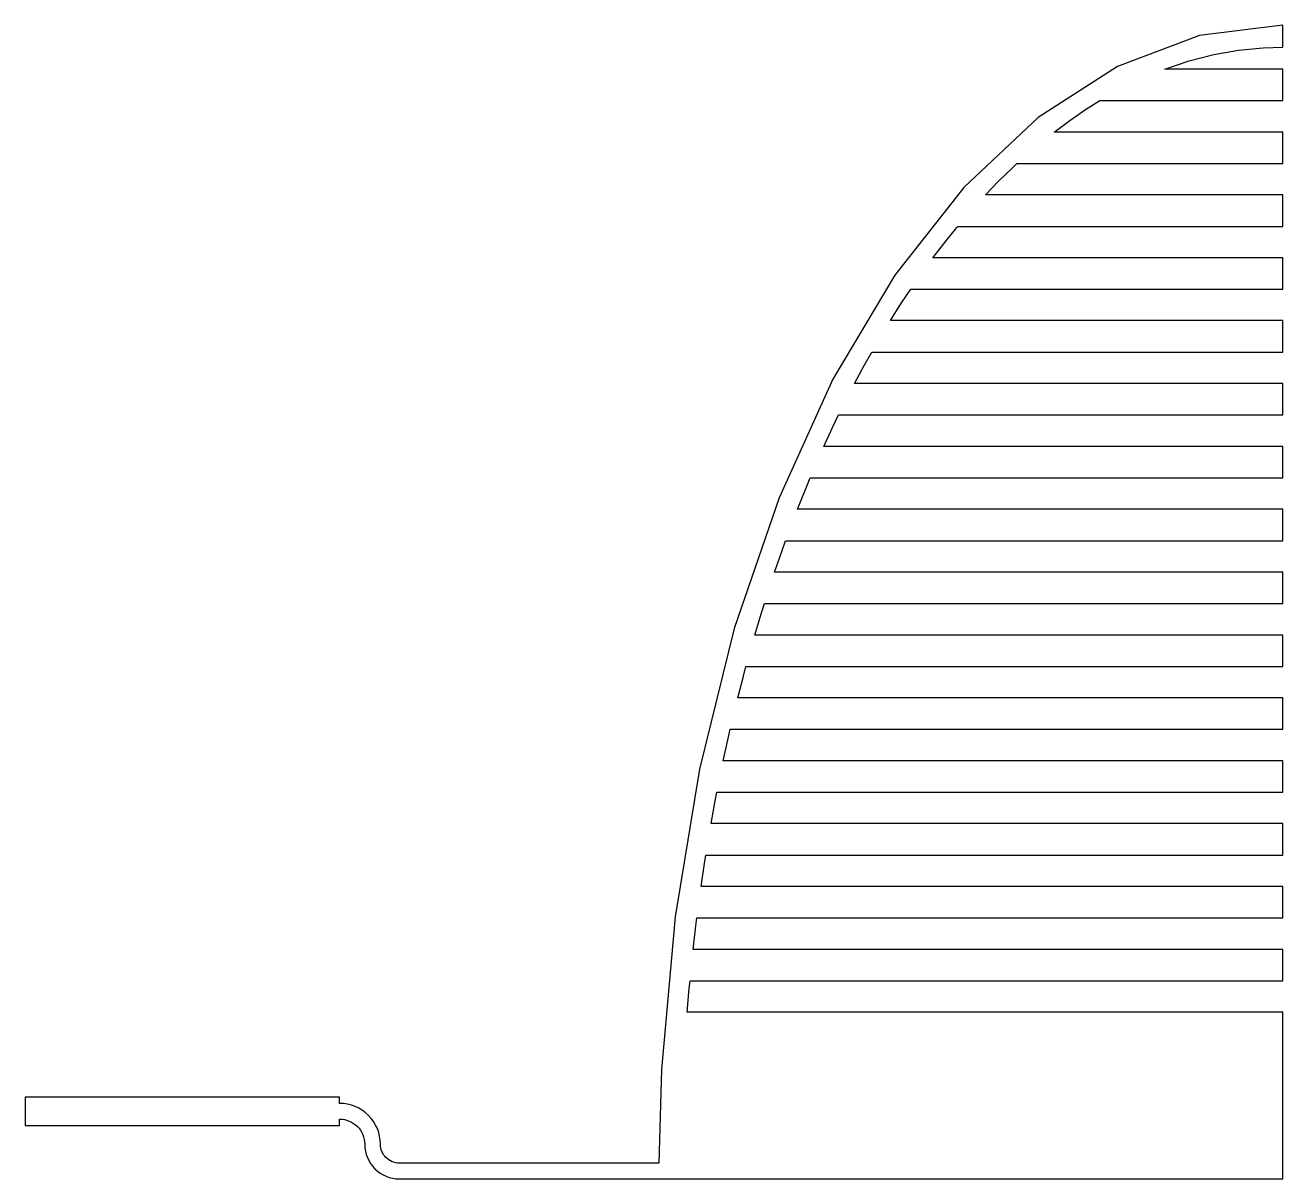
# Model space of a CAD drawing. Extents: x 0 to 400, y 0 to 367.
import ezdxf

# ---------------------------------------------------------------- set-up
doc = ezdxf.new("R2010")
doc.units = 0
doc.layers.add('VIVALDI_LFT3_FRONT_ELLIPSE', color=110, linetype='CONTINUOUS')

msp = doc.modelspace()

# ---------------------------------------------------------------- linework, layer by layer
at = {"layer": 'VIVALDI_LFT3_FRONT_ELLIPSE'}
msp.add_lwpolyline([(399.72, 0), (399.72, 52.96), (210.44, 52.96), (211.08, 60.47), (211.31, 62.96), (399.72, 62.96), (399.72, 72.95), (212.33, 72.95), (213.19, 80.39), (213.51, 82.94), (399.72, 82.94), (399.72, 92.94), (214.85, 92.94), (215.94, 100.28), (216.36, 102.93), (399.72, 102.93), (399.72, 112.92), (218.03, 112.92), (219.35, 120.16), (219.87, 122.91), (399.72, 122.91), (399.72, 132.91), (221.89, 132.91), (223.44, 140.01), (224.1, 142.9), (399.72, 142.9), (399.72, 152.89), (226.5, 152.89), (228.28, 159.84), (229.1, 162.89), (399.72, 162.89), (399.72, 172.88), (231.9, 172.88), (233.92, 179.64), (234.93, 182.87), (399.72, 182.87), (399.72, 192.87), (238.18, 192.87), (240.45, 199.41), (241.68, 202.86), (399.72, 202.86), (399.72, 212.85), (245.45, 212.85), (247.96, 219.15), (249.49, 222.85), (399.72, 222.85), (399.72, 232.84), (253.84, 232.84), (256.62, 238.86), (258.53, 242.83), (399.72, 242.83), (399.72, 252.82), (263.58, 252.82), (266.64, 258.52), (269.05, 262.82), (399.72, 262.82), (399.72, 272.81), (274.98, 272.81), (278.35, 278.13), (281.44, 282.8), (399.72, 282.8), (399.72, 292.8), (288.53, 292.8), (292.27, 297.68), (296.06, 302.4), (296.39, 302.79), (399.72, 302.79), (399.72, 312.78), (305.18, 312.78), (309.39, 317.15), (313.65, 321.31), (315.22, 322.78), (399.72, 322.78), (399.72, 332.77), (327.01, 332.77), (332, 336.47), (337.05, 339.91), (341.61, 342.76), (399.72, 342.76), (399.72, 352.76), (362.17, 352.76), (369.93, 355.37), (377.75, 357.37), (385.6, 358.77), (393.48, 359.56), (399.72, 359.75), (399.72, 366.75), (373.19, 363.45), (347.13, 353.62), (322.01, 337.43), (298.29, 315.18), (276.4, 287.25), (256.72, 254.17), (239.62, 216.51), (225.39, 174.97), (214.3, 130.27), (206.54, 83.24), (202.25, 34.71), (201.38, 5), (118.92, 5, -0.414214), (112.92, 10.99, 0.414214), (99.93, 23.98), (99.93, 25.98), (0, 25.98), (0, 16.99), (99.93, 16.99), (99.93, 18.99, -0.414214), (107.93, 10.99, 0.414214), (118.92, 0), (399.72, 0)], format="xyb", close=True, dxfattribs=at)

doc.saveas('drawing.dxf')
